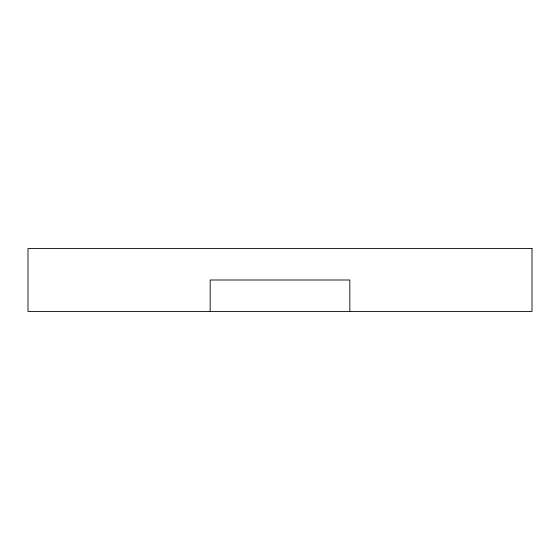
<?xml version="1.0" encoding="UTF-8"?>
<svg xmlns="http://www.w3.org/2000/svg" width="560" height="560" viewBox="0 0 560 560"><rect width="100%" height="100%" fill="white"/><g stroke="black" fill="none" stroke-linecap="round" stroke-linejoin="round"><path stroke-width="0.84" d="M349.832 311.423L349.832 280L210.168 280L210.168 311.423M532 248.577L28 248.577L28 311.423L532 311.423L532 248.577"/></g></svg>
